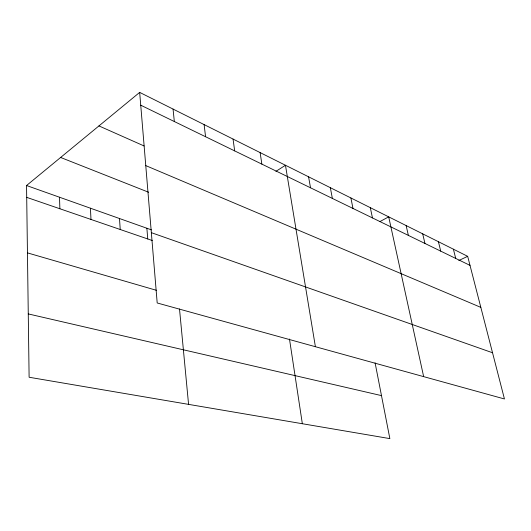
<?xml version="1.0" encoding="UTF-8"?>
<svg xmlns="http://www.w3.org/2000/svg" width="531" height="531" viewBox="0 0 531 531"><rect width="100%" height="100%" fill="white"/><g stroke="black" fill="none" stroke-linecap="round" stroke-linejoin="round"><path stroke-width="0.8" d="M375.092 362.826L389.86 438.613L29.112 377.249L26.55 185.525L139.673 92.387L467.672 256.327L504.45 398.967L157.196 302.975L139.673 92.387M275.928 171.36L285.459 165.254L315.394 346.703M380.037 221.52L388.699 216.854L423.652 376.632M458.837 260.502L467.672 256.327M28.262 313.914L381.484 395.615M27.446 252.882L156.479 290.324M26.709 197.359L152.331 240.536M151.348 232.664L492.536 352.75M26.55 185.525L151.441 229.87M60.627 157.468L148.647 192.255M145.766 165.606L480.84 307.383M98.939 125.92L144.14 145.985M140.735 105.191L470.008 265.381M453.401 249.198L455.717 258.424M438.42 241.711L440.717 251.13M422.689 233.846L424.953 243.463M406.135 225.569L408.372 235.392M370.313 207.667L372.463 217.922M350.891 197.957L352.982 208.444M330.342 187.689L332.366 198.421M308.571 176.803L310.516 187.788M289.481 339.03L302.345 423.731M260.117 152.589L261.863 164.119M233.056 139.062L234.669 150.89M204.11 124.593L205.57 136.732M173.06 109.074L174.334 121.539M179.505 308.929L188.571 404.376M146.881 228.25L147.744 238.957M119.502 218.526L120.225 229.498M90.429 208.205L90.987 219.456M59.512 197.227L59.877 208.763"/></g></svg>
